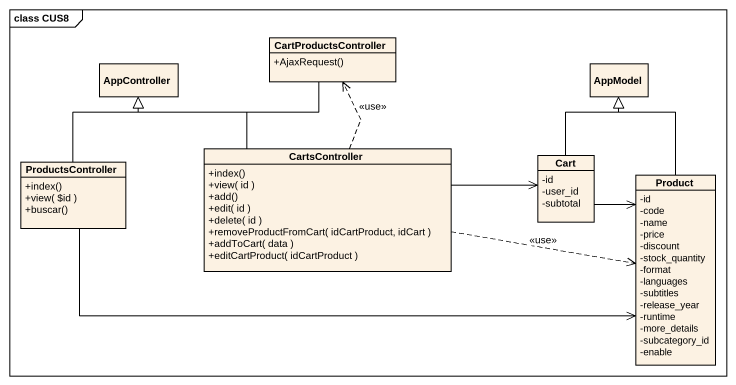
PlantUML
@startuml
mainframe class CUS8
hide circle
hide empty members
skinparam classAttributeIconSize 0
class CartProductsController {
  +AjaxRequest()
}
class AppController
class AppModel
class ProductsController {
  +index()
  +view( ~$id )
  +buscar()
}
class CartsController {
  +index()
  +view( id )
  +add()
  +edit( id )
  +delete( id )
  +removeProductFromCart( idCartProduct, idCart )
  +addToCart( data )
  +editCartProduct( idCartProduct )
}
class Cart {
  -id
  -user_id
  -subtotal
}
class Product {
  -id
  -code
  -name
  -price
  -discount
  -stock_quantity
  -format
  -languages
  -subtitles
  -release_year
  -runtime
  -more_details
  -subcategory_id
  -enable
}
CartProductsController -left-|> AppController
ProductsController -up-|> AppController
ProductsController -right-> Product
CartsController .up.> CartProductsController : <<use>>
CartsController -up-|> AppController
CartsController -right-> Cart
CartsController .right.> Product : <<use>>
Cart -up-|> AppModel
Cart --> Product
Product -up-|> AppModel
@enduml
